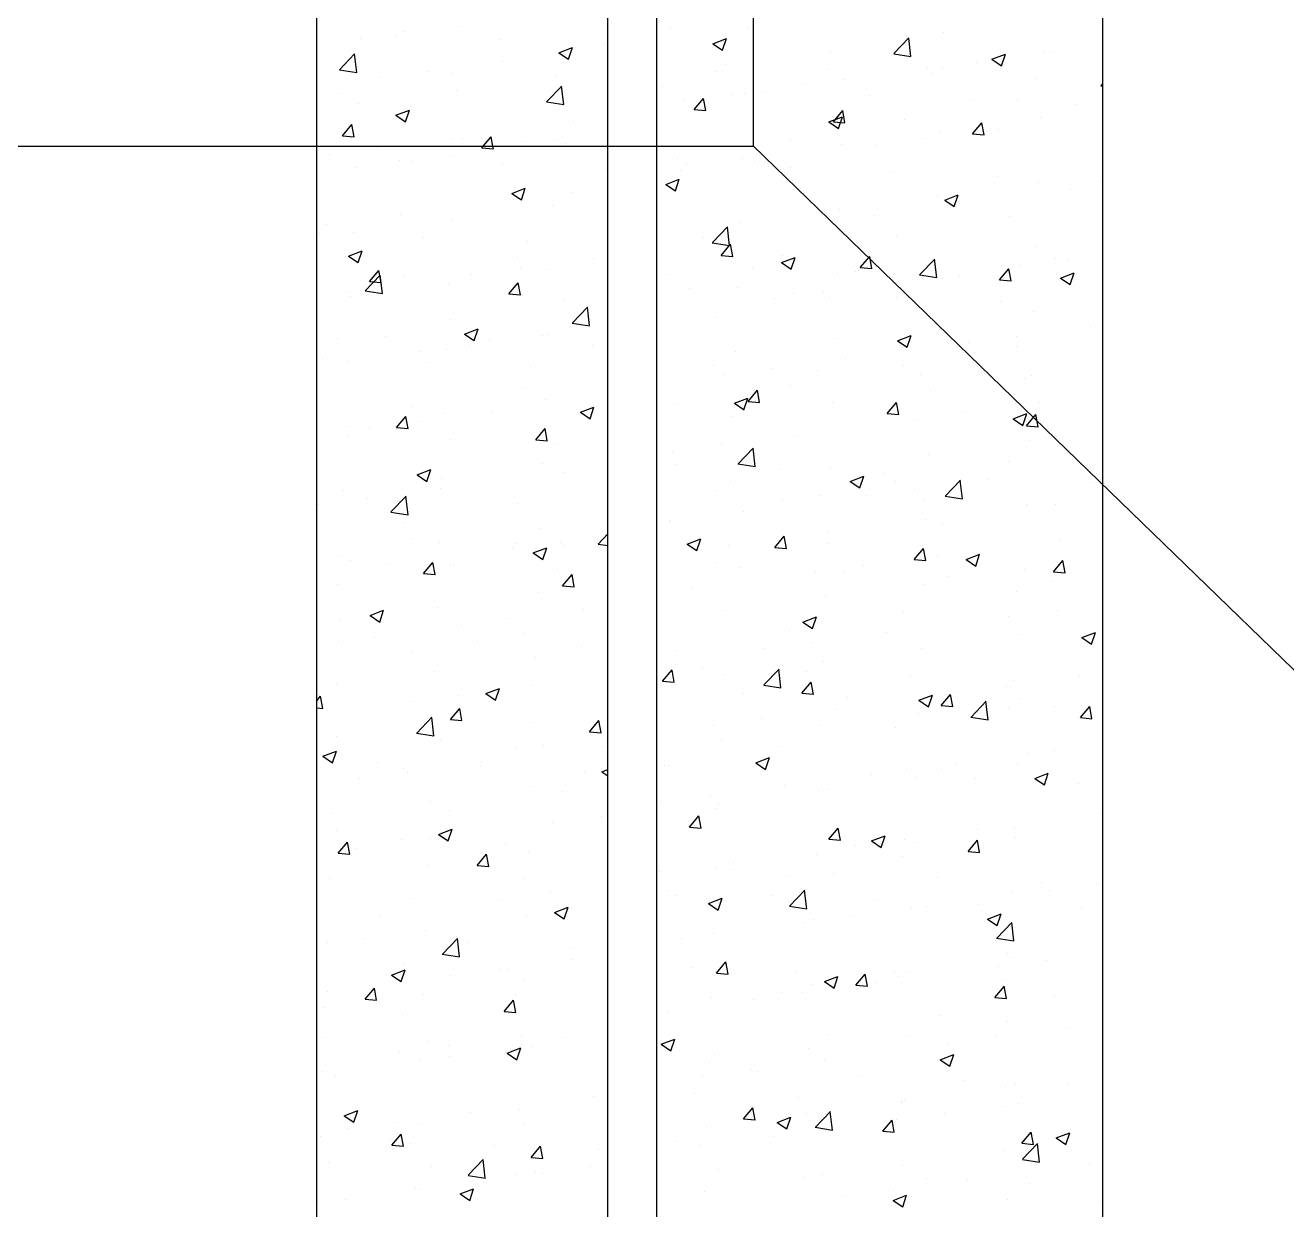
# Model space of a CAD drawing. Header units: millimetres. Extents: x 331487 to 517269, y 198509 to 399936.
# Drawn here: x 442579 to 443229, y 323115 to 323726 of the extents above; entities that cross this region are included whole.
import ezdxf

# ---------------------------------------------------------------- set-up
doc = ezdxf.new("R2010")
doc.units = ezdxf.units.MM
doc.header["$MEASUREMENT"] = 0
doc.layers.add('9th_Column', color=2, linetype='Continuous', lineweight=25)
doc.layers.add('COLUMN', color=6, linetype='Continuous')
doc.layers.add('FOOTING', color=5, linetype='Continuous')

msp = doc.modelspace()

# ---------------------------------------------------------------- linework, layer by layer
at = {"layer": '9th_Column'}
for p, q in [((442904.35, 325078.51), (442904.35, 322098.51)), ((443134.35, 322328.51), (443134.35, 324848.51))]:
    msp.add_line(p, q, dxfattribs=at)
at = {"layer": 'COLUMN'}
for p, q in [((442729.35, 321908.51), (442729.35, 323738.51)), ((442879.35, 321908.51), (442879.35, 323738.51))]:
    msp.add_line(p, q, dxfattribs=at)
at = {"layer": 'COLUMN', "color": 2, "linetype": 'Continuous'}
for p, q in [((442774.83, 323722.82), (442774.83, 323722.82)), ((442802.37, 323725.47), (442802.37, 323725.47)), ((442911.54, 323724.06), (442911.54, 323724.06)), ((442951.05, 323724), (442951.05, 323724)), ((443052.14, 323722.12), (443052.14, 323722.12)), ((442751.86, 323719.07), (442751.86, 323719.07)), ((442770.33, 323720.75), (442770.33, 323720.75)), ((442823.71, 323718.5), (442823.71, 323718.5)), ((442877.1, 323716.24), (442877.1, 323716.24)), ((442933.5, 323716.35), (442940.5, 323719.04)), ((442933.5, 323716.35), (442938.47, 323712.99)), ((442938.47, 323712.99), (442940.49, 323719.03)), ((443026.7, 323711.27), (443034.49, 323719.39)), ((443035.5, 323709.8), (443034.4, 323719.29)), ((442741.09, 323703), (442748.88, 323711.12)), ((442749.95, 323701.58), (442748.84, 323711.08)), ((442854.16, 323711.73), (442861.16, 323714.42)), ((442854.16, 323711.73), (442859.14, 323708.38)), ((442857.11, 323710.87), (442857.11, 323710.87)), ((442859.13, 323708.37), (442861.16, 323714.42)), ((442993.82, 323712.11), (442993.82, 323712.11)), ((443026.61, 323711.17), (443035.5, 323709.8)), ((443077.21, 323708.34), (443084.21, 323711.03)), ((443077.21, 323708.34), (443082.18, 323704.98)), ((443082.18, 323704.98), (443084.21, 323711.03)), ((443103.63, 323711.65), (443103.63, 323711.65)), ((443107.16, 323711.84), (443107.16, 323711.84)), ((442741.05, 323702.96), (442749.95, 323701.58)), ((442787.15, 323702.23), (442787.15, 323702.23)), ((442825.02, 323707.21), (442825.02, 323707.21)), ((442935.5, 323702.1), (442935.5, 323702.1)), ((442939.71, 323705.42), (442939.71, 323705.42)), ((442993.09, 323703.17), (442993.09, 323703.17)), ((443044.25, 323703.56), (443044.25, 323703.56)), ((443051.69, 323704.16), (443051.69, 323704.16)), ((443069.28, 323706.86), (443069.28, 323706.86)), ((442762.11, 323698.93), (442762.11, 323698.93)), ((442798.79, 323700.86), (442798.79, 323700.86)), ((442853.09, 323699.68), (442853.09, 323699.68)), ((442981.1, 323695.25), (442981.1, 323695.25)), ((443001.18, 323697.76), (443001.18, 323697.76)), ((443046.47, 323700.91), (443046.47, 323700.91)), ((443099.86, 323698.66), (443099.86, 323698.66)), ((443133.42, 323694.72), (443134.35, 323695.68)), ((442740.48, 323690.85), (442740.48, 323690.85)), ((442801.15, 323692.18), (442801.15, 323692.18)), ((442847.82, 323686.45), (442855.61, 323694.57)), ((442856.67, 323685.03), (442855.56, 323694.53)), ((442907.41, 323694.25), (442907.41, 323694.25)), ((442943.22, 323690.26), (442943.22, 323690.26)), ((442949.84, 323690.71), (442949.84, 323690.71)), ((442960.79, 323691.99), (442960.79, 323691.99)), ((443014.18, 323689.74), (443014.18, 323689.74)), ((443133.33, 323694.62), (443134.35, 323694.47)), ((442750.64, 323685.78), (442750.64, 323685.78)), ((442770.14, 323679.48), (442777.14, 323682.17)), ((442775.11, 323676.12), (442777.14, 323682.16)), ((442847.78, 323686.41), (442856.67, 323685.03)), ((442918.19, 323686.97), (442918.19, 323686.97)), ((442923.82, 323682.47), (442928.64, 323688.21)), ((442923.82, 323682.47), (442929.8, 323681.94)), ((442929.79, 323681.94), (442928.64, 323688.21)), ((443067.56, 323687.48), (443067.56, 323687.48)), ((443090.33, 323687.13), (443090.33, 323687.13)), ((443120.94, 323685.23), (443120.94, 323685.23)), ((442770.14, 323679.48), (442775.11, 323676.12)), ((442861.87, 323676.09), (442861.87, 323676.09)), ((442993.19, 323676.09), (443000.19, 323678.77)), ((442993.19, 323676.09), (442998.16, 323672.73)), ((442995.55, 323676.19), (443000.37, 323681.94)), ((442995.55, 323676.19), (443001.52, 323675.67)), ((442998.16, 323672.73), (443000.18, 323678.77)), ((443001.52, 323675.66), (443000.36, 323681.93)), ((443032.01, 323677.11), (443032.01, 323677.11)), ((443067.27, 323669.92), (443072.09, 323675.66)), ((443073.25, 323669.39), (443072.09, 323675.65)), ((443102.41, 323678.37), (443102.41, 323678.37)), ((442742.72, 323668.97), (442747.54, 323674.71)), ((442742.72, 323668.97), (442748.7, 323668.44)), ((442748.7, 323668.44), (442747.54, 323674.71)), ((442750.86, 323669.65), (442750.86, 323669.65)), ((443050.47, 323670.87), (443050.47, 323670.87)), ((443067.27, 323669.92), (443073.25, 323669.39)), ((443080.85, 323672.4), (443080.85, 323672.4)), ((442760.84, 323662.79), (442760.84, 323662.79)), ((442798.71, 323667.77), (442798.71, 323667.77)), ((442804.24, 323667.4), (442804.24, 323667.4)), ((442814.45, 323662.69), (442815.13, 323663.51)), ((442814.45, 323662.69), (442820.43, 323662.17)), ((442815.13, 323663.51), (442819.27, 323668.44)), ((442820.17, 323663.51), (442819.27, 323668.43)), ((442820.42, 323662.16), (442820.17, 323663.51)), ((442836.99, 323665.87), (442836.99, 323665.87)), ((442851.88, 323666.39), (442851.88, 323666.39)), ((442857.62, 323665.14), (442857.62, 323665.14)), ((442973.69, 323667.1), (442973.69, 323667.1)), ((442999.96, 323664.47), (442999.96, 323664.47)), ((443017.94, 323664.12), (443017.94, 323664.12)), ((443042.98, 323667.42), (443042.98, 323667.42)), ((442735.81, 323659.49), (442735.81, 323659.49)), ((442771.94, 323656.22), (442771.94, 323656.22)), ((442799.94, 323658.89), (442799.94, 323658.89)), ((442915.38, 323657.09), (442915.38, 323657.09)), ((442948.62, 323657.43), (442948.62, 323657.43)), ((442749.43, 323652.49), (442749.43, 323652.49)), ((442778.67, 323655.86), (442778.67, 323655.86)), ((442825.33, 323653.96), (442825.33, 323653.96)), ((442878.71, 323651.71), (442878.71, 323651.71)), ((442916.92, 323650.82), (442916.92, 323650.82)), ((442919.81, 323654.59), (442919.81, 323654.59)), ((442954.79, 323655.81), (442954.79, 323655.81)), ((442973.2, 323652.34), (442973.2, 323652.34)), ((443026.58, 323650.08), (443026.58, 323650.08)), ((442909.17, 323643.83), (442916.17, 323646.52)), ((442909.17, 323643.83), (442914.14, 323640.48)), ((442914.13, 323640.48), (442916.16, 323646.52)), ((443079.96, 323647.83), (443079.96, 323647.83)), ((443101.2, 323645.08), (443101.2, 323645.08)), ((443133.34, 323645.57), (443133.34, 323645.57)), ((442829.83, 323639.22), (442836.83, 323641.9)), ((442829.83, 323639.22), (442834.8, 323635.86)), ((442834.8, 323635.86), (442836.83, 323641.9)), ((442835.56, 323636.65), (442835.56, 323636.65)), ((442860.59, 323639.94), (442860.59, 323639.94)), ((443049.26, 323637.58), (443049.26, 323637.58)), ((443052.88, 323635.82), (443059.88, 323638.51)), ((443057.85, 323632.47), (443059.88, 323638.51)), ((443117.7, 323641.28), (443117.7, 323641.28)), ((442850.66, 323633.1), (442850.66, 323633.1)), ((442998.75, 323631.18), (442998.75, 323631.18)), ((443052.88, 323635.82), (443057.85, 323632.47)), ((443054.54, 323632.96), (443054.54, 323632.96)), ((442772.41, 323628.33), (442772.41, 323628.33)), ((442798.72, 323625.6), (442798.72, 323625.6)), ((442947.4, 323624.14), (442947.4, 323624.14)), ((442991.64, 323624.68), (442991.64, 323624.68)), ((443016.67, 323627.97), (443016.67, 323627.97)), ((443086.2, 323627.46), (443086.2, 323627.46)), ((442730.96, 323618.82), (442730.96, 323618.82)), ((442734.53, 323623.35), (442734.53, 323623.35)), ((442748.21, 323619.2), (442748.21, 323619.2)), ((442933.23, 323613.86), (442941.02, 323621.97)), ((442942.04, 323612.39), (442940.93, 323621.88)), ((443027.88, 323617.45), (443027.88, 323617.45)), ((442784.35, 323616.56), (442784.35, 323616.56)), ((442837.73, 323614.31), (442837.73, 323614.31)), ((442928.48, 323616.36), (442928.48, 323616.36)), ((442933.14, 323613.76), (442942.04, 323612.38)), ((442937.69, 323607.25), (442942.52, 323612.99)), ((442943.67, 323606.72), (442942.51, 323612.99)), ((443099.98, 323611.79), (443099.98, 323611.79)), ((442745.81, 323606.96), (442752.81, 323609.65)), ((442745.81, 323606.96), (442750.78, 323603.61)), ((442750.78, 323603.61), (442752.81, 323609.65)), ((442832.86, 323606.2), (442832.86, 323606.2)), ((442872.16, 323605.49), (442872.16, 323605.49)), ((442937.69, 323607.25), (442943.67, 323606.73)), ((442968.86, 323603.57), (442975.86, 323606.26)), ((442969.57, 323607.44), (442969.57, 323607.44)), ((442973.83, 323600.21), (442975.85, 323606.26)), ((443009.42, 323600.97), (443014.24, 323606.72)), ((443015.39, 323600.44), (443014.24, 323606.71)), ((443039.96, 323597.3), (443047.75, 323605.42)), ((443048.76, 323595.83), (443047.66, 323605.33)), ((443048.04, 323604.29), (443048.04, 323604.29)), ((443110.16, 323605.5), (443110.16, 323605.5)), ((443116.43, 323605.13), (443116.43, 323605.13)), ((442756.6, 323593.75), (442761.42, 323599.49)), ((442762.57, 323593.22), (442761.42, 323599.49)), ((442834.29, 323600.5), (442834.29, 323600.5)), ((442849.45, 323599.81), (442849.45, 323599.81)), ((442953.72, 323601.24), (442953.72, 323601.24)), ((442968.86, 323603.57), (442973.83, 323600.22)), ((442997.53, 323597.89), (442997.53, 323597.89)), ((443007.1, 323598.98), (443007.1, 323598.98)), ((443009.42, 323600.97), (443015.4, 323600.45)), ((443081.15, 323594.7), (443085.97, 323600.44)), ((443087.12, 323594.17), (443085.96, 323600.44)), ((443091.39, 323601.83), (443091.39, 323601.83)), ((443112.57, 323595.56), (443119.57, 323598.25)), ((443117.54, 323592.21), (443119.57, 323598.25)), ((442754.35, 323589.04), (442762.14, 323597.16)), ((442756.6, 323593.75), (442762.57, 323593.23)), ((442763.2, 323587.62), (442762.1, 323597.11)), ((442774.54, 323596.19), (442774.54, 323596.19)), ((442797.51, 323592.31), (442797.51, 323592.31)), ((442809.25, 323597.2), (442809.25, 323597.2)), ((442828.32, 323587.47), (442833.14, 323593.22)), ((442834.3, 323586.94), (442833.14, 323593.21)), ((442911.25, 323597.43), (442911.25, 323597.43)), ((443028.24, 323593.52), (443028.24, 323593.52)), ((443039.87, 323597.21), (443048.76, 323595.83)), ((443051.85, 323595.49), (443051.85, 323595.49)), ((443060.49, 323596.73), (443060.49, 323596.73)), ((443081.15, 323594.7), (443087.12, 323594.17)), ((443112.57, 323595.56), (443117.54, 323592.21)), ((443113.87, 323594.47), (443113.87, 323594.47)), ((442746.1, 323588.89), (442746.1, 323588.89)), ((442747, 323585.91), (442747, 323585.91)), ((442754.31, 323589), (442763.2, 323587.62)), ((442828.32, 323587.47), (442834.3, 323586.95)), ((442921.42, 323590.06), (442921.42, 323590.06)), ((442946.19, 323590.85), (442946.19, 323590.85)), ((442965.33, 323585.24), (442965.33, 323585.24)), ((442974.81, 323587.81), (442974.81, 323587.81)), ((442990.36, 323588.53), (442990.36, 323588.53)), ((442993.53, 323585.48), (442993.53, 323585.48)), ((443028.19, 323585.55), (443028.19, 323585.55)), ((442856.82, 323584.24), (442856.82, 323584.24)), ((442861.08, 323572.49), (442868.86, 323580.6)), ((442869.93, 323571.07), (442868.82, 323580.56)), ((443081.57, 323583.3), (443081.57, 323583.3)), ((443098.76, 323578.5), (443098.76, 323578.5)), ((442798.5, 323574.23), (442798.5, 323574.23)), ((442861.03, 323572.44), (442869.93, 323571.06)), ((442935.21, 323575.47), (442935.21, 323575.47)), ((442764.87, 323565.47), (442764.87, 323565.47)), ((442805.5, 323566.7), (442812.5, 323569.39)), ((442805.5, 323566.7), (442810.47, 323563.35)), ((442810.47, 323563.34), (442812.5, 323569.39)), ((442845.85, 323566.05), (442845.85, 323566.05)), ((442848.23, 323566.52), (442848.23, 323566.52)), ((443028.55, 323563.31), (443035.55, 323566)), ((443033.52, 323559.95), (443035.54, 323566)), ((443046.83, 323571), (443046.83, 323571)), ((443090.12, 323565.69), (443090.12, 323565.69)), ((443127.99, 323570.68), (443127.99, 323570.68)), ((442740.18, 323564.22), (442740.18, 323564.22)), ((442796.29, 323559.02), (442796.29, 323559.02)), ((442807.98, 323561.06), (442807.98, 323561.06)), ((442818.25, 323563.21), (442818.25, 323563.21)), ((442871.64, 323560.95), (442871.64, 323560.95)), ((442996.32, 323564.6), (442996.32, 323564.6)), ((443028.55, 323563.31), (443033.52, 323559.95)), ((443065.09, 323562.39), (443065.09, 323562.39)), ((443090.04, 323560.5), (443090.04, 323560.5)), ((442732.58, 323554.29), (442732.58, 323554.29)), ((442745.78, 323552.62), (442745.78, 323552.62)), ((442782.95, 323557.76), (442782.95, 323557.76)), ((442785.96, 323552.03), (442785.96, 323552.03)), ((442944.97, 323557.56), (442944.97, 323557.56)), ((443001.93, 323554.08), (443001.93, 323554.08)), ((442839.34, 323549.78), (442839.34, 323549.78)), ((442933.83, 323550.41), (442933.83, 323550.41)), ((442939.02, 323545.8), (442939.02, 323545.8)), ((442964.06, 323549.09), (442964.06, 323549.09)), ((442987.21, 323548.15), (442987.21, 323548.15)), ((443031.72, 323550.49), (443031.72, 323550.49)), ((443040.59, 323545.9), (443040.59, 323545.9)), ((442836.69, 323539.24), (442836.69, 323539.24)), ((442973.4, 323540.48), (442973.4, 323540.48)), ((443093.97, 323543.64), (443093.97, 323543.64)), ((443097.55, 323545.21), (443097.55, 323545.21)), ((442847.01, 323533.23), (442847.01, 323533.23)), ((442944.52, 323531.06), (442951.53, 323533.74)), ((442949.49, 323527.7), (442951.52, 323533.74)), ((442951.57, 323532.03), (442956.39, 323537.77)), ((442957.54, 323531.5), (442956.39, 323537.77)), ((443045.61, 323537.71), (443045.61, 323537.71)), ((442778.37, 323529.23), (442778.37, 323529.23)), ((442819.55, 323526.6), (442819.55, 323526.6)), ((442865.19, 323526.44), (442872.19, 323529.13)), ((442865.19, 323526.44), (442870.16, 323523.08)), ((442870.16, 323523.08), (442872.19, 323529.13)), ((442915.08, 323530.46), (442915.08, 323530.46)), ((442944.52, 323531.06), (442949.5, 323527.7)), ((442951.57, 323532.03), (442957.55, 323531.51)), ((442995.1, 323531.31), (442995.1, 323531.31)), ((443023.3, 323525.75), (443028.12, 323531.5)), ((443029.27, 323525.22), (443028.11, 323531.49)), ((443063.81, 323526.25), (443063.81, 323526.25)), ((443101.69, 323531.23), (443101.69, 323531.23)), ((442770.47, 323518.53), (442775.29, 323524.27)), ((442776.45, 323518), (442775.29, 323524.27)), ((442781.67, 323521.62), (442781.67, 323521.62)), ((442795.07, 323525.73), (442795.07, 323525.73)), ((442943.76, 323524.27), (442943.76, 323524.27)), ((443023.3, 323525.75), (443029.27, 323525.23)), ((443038.78, 323522.95), (443038.78, 323522.95)), ((443088.24, 323523.05), (443095.24, 323525.73)), ((443088.24, 323523.05), (443093.21, 323519.69)), ((443093.21, 323519.69), (443095.23, 323525.73)), ((443095.02, 323519.48), (443099.84, 323525.22)), ((443095.02, 323519.48), (443101, 323518.96)), ((443101, 323518.95), (443099.84, 323525.22)), ((442744.56, 323519.33), (442744.56, 323519.33)), ((442744.98, 323514.63), (442744.98, 323514.63)), ((442756.64, 323518.32), (442756.64, 323518.32)), ((442770.47, 323518.53), (442776.45, 323518.01)), ((442842.2, 323512.25), (442847.02, 323518)), ((442848.17, 323511.73), (442847.02, 323517.99)), ((442975.62, 323514.64), (442975.62, 323514.64)), ((442798.36, 323512.38), (442798.36, 323512.38)), ((442842.2, 323512.25), (442848.18, 323511.73)), ((442851.74, 323510.12), (442851.74, 323510.12)), ((442937.75, 323509.65), (442937.75, 323509.65)), ((442946.49, 323499.89), (442954.28, 323508.01)), ((442955.29, 323498.42), (442954.19, 323507.92)), ((443096.33, 323511.92), (443096.33, 323511.92)), ((442912.72, 323506.36), (442912.72, 323506.36)), ((443044.39, 323504.42), (443044.39, 323504.42)), ((443085.91, 323500.83), (443085.91, 323500.83)), ((442781.17, 323494.19), (442788.17, 323496.87)), ((442781.17, 323494.19), (442786.14, 323490.83)), ((442786.14, 323490.83), (442788.16, 323496.87)), ((442845.8, 323499.94), (442845.8, 323499.94)), ((442856.39, 323495.48), (442856.39, 323495.48)), ((442914.35, 323499.31), (442914.35, 323499.31)), ((442946.4, 323499.8), (442955.3, 323498.42)), ((442967.74, 323497.05), (442967.74, 323497.05)), ((442993.88, 323498.02), (442993.88, 323498.02)), ((443004.22, 323490.79), (443011.22, 323493.48)), ((443009.18, 323487.44), (443011.21, 323493.48)), ((443021.12, 323494.8), (443021.12, 323494.8)), ((442793.24, 323487.16), (442793.24, 323487.16)), ((442793.86, 323492.45), (442793.86, 323492.45)), ((442942.54, 323490.98), (442942.54, 323490.98)), ((443004.22, 323490.79), (443009.19, 323487.44)), ((443027.59, 323490.82), (443027.59, 323490.82)), ((443053.22, 323483.34), (443061, 323491.46)), ((443062.02, 323481.87), (443060.91, 323491.37)), ((443074.5, 323492.54), (443074.5, 323492.54)), ((443075.38, 323491.79), (443075.38, 323491.79)), ((443127.88, 323490.29), (443127.88, 323490.29)), ((442743.35, 323486.04), (442743.35, 323486.04)), ((442755.37, 323482.18), (442755.37, 323482.18)), ((442767.61, 323475.08), (442775.4, 323483.19)), ((442776.46, 323473.65), (442775.36, 323483.15)), ((442935.44, 323485.88), (442935.44, 323485.88)), ((442969.27, 323480.81), (442969.27, 323480.81)), ((442988.82, 323483.62), (442988.82, 323483.62)), ((443012.47, 323483.51), (443012.47, 323483.51)), ((443037.51, 323486.81), (443037.51, 323486.81)), ((443042.2, 323481.37), (443042.2, 323481.37)), ((443053.13, 323483.25), (443062.02, 323481.87)), ((442730.33, 323478.88), (442730.33, 323478.88)), ((442767.57, 323475.03), (442776.46, 323473.65)), ((442832.56, 323479.57), (442832.56, 323479.57)), ((442949.32, 323475.2), (442949.32, 323475.2)), ((443095.12, 323478.63), (443095.12, 323478.63)), ((443095.58, 323479.11), (443095.58, 323479.11)), ((443109.87, 323478.87), (443109.87, 323478.87)), ((442774.24, 323469.56), (442774.24, 323469.56)), ((442910.95, 323470.8), (442910.95, 323470.8)), ((442911.44, 323470.21), (442911.44, 323470.21)), ((443043.18, 323471.13), (443043.18, 323471.13)), ((443051.55, 323468.86), (443051.55, 323468.86)), ((442778.89, 323461.28), (442778.89, 323461.28)), ((442844.58, 323466.65), (442844.58, 323466.65)), ((442874.33, 323458.52), (442879.35, 323463.75)), ((442920.19, 323458.54), (442927.19, 323461.23)), ((442925.16, 323455.18), (442927.19, 323461.23)), ((442965.44, 323456.81), (442970.27, 323462.56)), ((442971.42, 323456.28), (442970.26, 323462.55)), ((442992.67, 323464.73), (442992.67, 323464.73)), ((442792.64, 323459.16), (442792.64, 323459.16)), ((442830.09, 323456.04), (442830.09, 323456.04)), ((442832.27, 323459.02), (442832.27, 323459.02)), ((442840.86, 323453.92), (442847.86, 323456.61)), ((442845.83, 323450.57), (442847.86, 323456.61)), ((442855.12, 323459.33), (442855.12, 323459.33)), ((442856.52, 323457.61), (442856.52, 323457.61)), ((442874.29, 323458.48), (442879.35, 323457.7)), ((442920.19, 323458.54), (442925.17, 323455.19)), ((442941.32, 323457.69), (442941.32, 323457.69)), ((442965.45, 323456.81), (442971.42, 323456.29)), ((442993.23, 323458.85), (442993.23, 323458.85)), ((443037.17, 323450.53), (443041.99, 323456.28)), ((443043.14, 323450), (443041.99, 323456.27)), ((443112.23, 323460.67), (443112.23, 323460.67)), ((442742.13, 323452.75), (442742.13, 323452.75)), ((442746.59, 323450.1), (442746.59, 323450.1)), ((442784.35, 323443.31), (442789.17, 323449.06)), ((442790.32, 323442.78), (442789.17, 323449.05)), ((442840.86, 323453.92), (442845.83, 323450.57)), ((442934.91, 323448.84), (442934.91, 323448.84)), ((443037.17, 323450.53), (443043.15, 323450.01)), ((443049.07, 323452.35), (443049.07, 323452.35)), ((443063.91, 323450.53), (443070.91, 323453.22)), ((443063.91, 323450.53), (443068.88, 323447.18)), ((443068.88, 323447.18), (443070.9, 323453.22)), ((443108.9, 323444.26), (443113.72, 323450)), ((443114.87, 323443.73), (443113.71, 323450)), ((442766.93, 323447.72), (442766.93, 323447.72)), ((442784.35, 323443.31), (442790.32, 323442.79)), ((442798.2, 323447.6), (442798.2, 323447.6)), ((442799.97, 323447.85), (442799.97, 323447.85)), ((442853.35, 323445.59), (442853.35, 323445.59)), ((442856.07, 323437.03), (442860.89, 323442.78)), ((442862.05, 323436.51), (442860.89, 323442.77)), ((442947.84, 323446.22), (442947.84, 323446.22)), ((442986.16, 323444.07), (442986.16, 323444.07)), ((443001.22, 323443.97), (443001.22, 323443.97)), ((443011.2, 323447.37), (443011.2, 323447.37)), ((443054.6, 323441.71), (443054.6, 323441.71)), ((443093.9, 323445.34), (443093.9, 323445.34)), ((443108.9, 323444.26), (443114.87, 323443.74)), ((442739.89, 323437.59), (442739.89, 323437.59)), ((442856.07, 323437.04), (442862.05, 323436.51)), ((442923.01, 323435.76), (442923.01, 323435.76)), ((443041.96, 323437.84), (443041.96, 323437.84)), ((443107.99, 323439.46), (443107.99, 323439.46)), ((442843.37, 323433.36), (442843.37, 323433.36)), ((442991.45, 323431.44), (442991.45, 323431.44)), ((443089.74, 323433.87), (443089.74, 323433.87)), ((442756.83, 323421.67), (442763.84, 323424.36)), ((442761.81, 323418.31), (442763.83, 323424.36)), ((442791.43, 323425.87), (442791.43, 323425.87)), ((442866.69, 323424.88), (442866.69, 323424.88)), ((442940.11, 323424.4), (442940.11, 323424.4)), ((443031.42, 323423.86), (443031.42, 323423.86)), ((443110.95, 323424.52), (443110.95, 323424.52)), ((442740.92, 323419.46), (442740.92, 323419.46)), ((442756.83, 323421.67), (442761.81, 323418.32)), ((442803.78, 323416.6), (442803.78, 323416.6)), ((442828.82, 323419.89), (442828.82, 323419.89)), ((442979.88, 323418.28), (442986.89, 323420.97)), ((442979.88, 323418.28), (442984.86, 323414.92)), ((442984.85, 323414.92), (442986.88, 323420.97)), ((443085.92, 323421.22), (443085.92, 323421.22)), ((442758.99, 323410.45), (442758.99, 323410.45)), ((442836.4, 323412.61), (442836.4, 323412.61)), ((442973.11, 323413.85), (442973.11, 323413.85)), ((443022.76, 323412.91), (443022.76, 323412.91)), ((443092.68, 323412.05), (443092.68, 323412.05)), ((443123.6, 323410.27), (443130.6, 323412.96)), ((443123.6, 323410.27), (443128.57, 323406.92)), ((443128.57, 323406.91), (443130.59, 323412.96)), ((442740.63, 323408.28), (442740.63, 323408.28)), ((442778.08, 323402.6), (442778.08, 323402.6)), ((442812.37, 323408.19), (442812.37, 323408.19)), ((442865.76, 323405.94), (442865.76, 323405.94)), ((442914.79, 323403.84), (442914.79, 323403.84)), ((442959.86, 323404.63), (442959.86, 323404.63)), ((442984.89, 323407.92), (442984.89, 323407.92)), ((443040.75, 323404.55), (443040.75, 323404.55)), ((442842.15, 323400.07), (442842.15, 323400.07)), ((442990.24, 323398.15), (442990.24, 323398.15)), ((442790.21, 323392.58), (442790.21, 323392.58)), ((442907.59, 323387.87), (442912.41, 323393.61)), ((442913.57, 323387.34), (442912.41, 323393.6)), ((442928.37, 323395.12), (442928.37, 323395.12)), ((442938.89, 323391.11), (442938.89, 323391.11)), ((442959.75, 323385.93), (442967.54, 323394.05)), ((442968.55, 323384.46), (442967.45, 323393.95)), ((442981.75, 323392.87), (442981.75, 323392.87)), ((443035.13, 323390.61), (443035.13, 323390.61)), ((443122.52, 323390.07), (443122.52, 323390.07)), ((442739.7, 323386.18), (442739.7, 323386.18)), ((442816.53, 323381.41), (442823.53, 323384.1)), ((442821.5, 323378.05), (442823.52, 323384.1)), ((442840.38, 323385.44), (442840.38, 323385.44)), ((442907.59, 323387.87), (442913.57, 323387.34)), ((442959.66, 323385.84), (442968.55, 323384.46)), ((442979.32, 323381.59), (442984.14, 323387.34)), ((442985.29, 323381.06), (442984.14, 323387.33)), ((443084.65, 323385.08), (443084.65, 323385.08)), ((443088.51, 323388.36), (443088.51, 323388.36)), ((442729.35, 323377.76), (442731.32, 323380.11)), ((442732.47, 323373.84), (442731.32, 323380.11)), ((442777.47, 323377.15), (442777.47, 323377.15)), ((442802.51, 323380.45), (442802.51, 323380.45)), ((442816.53, 323381.41), (442821.5, 323378.05)), ((442949.45, 323381.69), (442949.45, 323381.69)), ((442979.32, 323381.59), (442985.3, 323381.07)), ((443002.83, 323379.43), (443002.83, 323379.43)), ((443039.57, 323378.02), (443046.58, 323380.7)), ((443039.57, 323378.02), (443044.55, 323374.66)), ((443044.54, 323374.66), (443046.57, 323380.7)), ((443051.05, 323375.32), (443055.87, 323381.06)), ((443057.02, 323374.78), (443055.86, 323381.05)), ((443056.22, 323377.18), (443056.22, 323377.18)), ((443059.61, 323381.78), (443059.61, 323381.78)), ((443066.47, 323369.38), (443074.26, 323377.5)), ((443075.28, 323367.91), (443074.17, 323377.4)), ((443091.47, 323378.76), (443091.47, 323378.76)), ((442729.35, 323374.12), (442732.47, 323373.84)), ((442798.22, 323368.09), (442803.04, 323373.84)), ((442804.2, 323367.56), (442803.04, 323373.83)), ((442996.46, 323373.47), (442996.46, 323373.47)), ((443039.53, 323371.26), (443039.53, 323371.26)), ((443051.05, 323375.32), (443057.02, 323374.79)), ((443085.61, 323374.2), (443085.61, 323374.2)), ((443109.6, 323374.92), (443109.6, 323374.92)), ((443122.77, 323369.04), (443127.59, 323374.79)), ((443128.75, 323368.51), (443127.59, 323374.78)), ((442780.87, 323361.11), (442788.66, 323369.23)), ((442789.72, 323359.69), (442788.61, 323369.19)), ((442798.22, 323368.09), (442804.2, 323367.57)), ((442840.93, 323366.79), (442840.93, 323366.79)), ((442869.95, 323361.82), (442874.77, 323367.56)), ((442875.92, 323361.29), (442874.77, 323367.56)), ((442933.55, 323365.19), (442933.55, 323365.19)), ((442958.58, 323368.48), (442958.58, 323368.48)), ((442989.02, 323364.86), (442989.02, 323364.86)), ((443027.3, 323364.19), (443027.3, 323364.19)), ((443066.38, 323369.28), (443075.28, 323367.9)), ((443122.77, 323369.04), (443128.75, 323368.52)), ((442739.52, 323359.35), (442739.52, 323359.35)), ((442780.83, 323361.07), (442789.72, 323359.69)), ((442788.99, 323359.29), (442788.99, 323359.29)), ((442792.9, 323357.09), (442792.9, 323357.09)), ((442869.95, 323361.82), (442875.93, 323361.29)), ((442937.68, 323357.82), (442937.68, 323357.82)), ((442732.5, 323349.16), (442739.5, 323351.84)), ((442737.47, 323345.8), (442739.5, 323351.84)), ((442738.48, 323352.89), (442738.48, 323352.89)), ((442832.27, 323352.94), (442832.27, 323352.94)), ((442846.28, 323354.84), (442846.28, 323354.84)), ((442877.23, 323354.31), (442877.23, 323354.31)), ((442968.98, 323354.18), (442968.98, 323354.18)), ((443096.21, 323350.62), (443096.21, 323350.62)), ((443109.58, 323352.24), (443109.58, 323352.24)), ((442732.5, 323349.16), (442737.48, 323345.8)), ((442760.6, 323345.92), (442760.6, 323345.92)), ((442814.07, 323345.99), (442814.07, 323345.99)), ((442908.47, 323344.29), (442908.47, 323344.29)), ((442910.66, 323344.17), (442910.66, 323344.17)), ((442955.55, 323345.76), (442962.55, 323348.45)), ((442955.55, 323345.76), (442960.53, 323342.41)), ((442960.52, 323342.41), (442962.55, 323348.45)), ((443058.34, 323345.64), (443058.34, 323345.64)), ((443090.25, 323345.47), (443090.25, 323345.47)), ((442751.17, 323337.71), (442751.17, 323337.71)), ((442773.95, 323342.93), (442773.95, 323342.93)), ((442776.2, 323341.01), (442776.2, 323341.01)), ((442813.98, 323343.66), (442813.98, 323343.66)), ((442867.37, 323341.41), (442867.37, 323341.41)), ((442876.22, 323341.15), (442879.35, 323342.35)), ((442876.22, 323341.15), (442879.35, 323339.03)), ((442961.85, 323342.04), (442961.85, 323342.04)), ((443015.24, 323339.78), (443015.24, 323339.78)), ((443033.31, 323342.34), (443033.31, 323342.34)), ((443038.31, 323337.97), (443038.31, 323337.97)), ((443051.26, 323342.23), (443051.26, 323342.23)), ((443068.62, 323337.53), (443068.62, 323337.53)), ((443099.27, 323337.76), (443106.27, 323340.44)), ((443099.27, 323337.76), (443104.24, 323334.4)), ((443104.23, 323334.4), (443106.26, 323340.44)), ((442839.72, 323333.5), (442839.72, 323333.5)), ((442970.15, 323334.03), (442970.15, 323334.03)), ((442987.8, 323331.57), (442987.8, 323331.57)), ((442992.94, 323332.22), (442992.94, 323332.22)), ((443122, 323335.27), (443122, 323335.27)), ((442787.78, 323326), (442787.78, 323326)), ((442856.23, 323330.98), (442856.23, 323330.98)), ((442907.24, 323325.75), (442907.24, 323325.75)), ((442932.28, 323329.04), (442932.28, 323329.04)), ((442936.46, 323324.53), (442936.46, 323324.53)), ((442737.27, 323319.6), (442737.27, 323319.6)), ((442797.91, 323320.97), (442797.91, 323320.97)), ((442875.96, 323318.16), (442875.96, 323318.16)), ((442921.47, 323312.65), (442926.29, 323318.39)), ((442927.44, 323312.12), (442926.29, 323318.38)), ((442934.62, 323322.21), (442934.62, 323322.21)), ((443133.06, 323319.5), (443133.06, 323319.5)), ((442792.19, 323308.89), (442799.2, 323311.58)), ((442797.16, 323305.54), (442799.19, 323311.58)), ((442850.92, 323314.87), (442850.92, 323314.87)), ((442921.47, 323312.65), (442927.45, 323312.12)), ((442993.2, 323306.37), (442998.02, 323312.12)), ((442999.17, 323305.84), (442998.01, 323312.11)), ((443089.04, 323312.18), (443089.04, 323312.18)), ((442739.59, 323310.96), (442739.59, 323310.96)), ((442773, 323306.26), (442773, 323306.26)), ((442787.77, 323306.55), (442787.77, 323306.55)), ((442792.19, 323308.89), (442797.17, 323305.54)), ((442993.2, 323306.37), (442999.17, 323305.85)), ((443015.24, 323305.5), (443022.24, 323308.19)), ((443015.24, 323305.5), (443020.22, 323302.15)), ((443020.21, 323302.15), (443022.24, 323308.19)), ((443032.03, 323306.2), (443032.03, 323306.2)), ((443064.92, 323300.1), (443069.74, 323305.84)), ((443070.89, 323299.57), (443069.74, 323305.83)), ((443069.91, 323311.18), (443069.91, 323311.18)), ((443089.45, 323307.24), (443089.45, 323307.24)), ((442740.37, 323299.15), (442745.19, 323304.89)), ((442740.37, 323299.15), (442746.35, 323298.62)), ((442746.35, 323298.62), (442745.19, 323304.89)), ((442749.89, 323301.57), (442749.89, 323301.57)), ((442812.1, 323292.87), (442816.92, 323298.62)), ((442818.07, 323292.34), (442816.92, 323298.61)), ((442826.39, 323304.01), (442826.39, 323304.01)), ((442838.5, 323300.21), (442838.5, 323300.21)), ((443007, 323302.9), (443007, 323302.9)), ((443037.1, 323304.68), (443037.1, 323304.68)), ((443064.92, 323300.1), (443070.9, 323299.57)), ((442786.56, 323292.71), (442786.56, 323292.71)), ((442812.1, 323292.87), (442818.07, 323292.35)), ((442943.84, 323294.59), (442943.84, 323294.59)), ((442986.59, 323298.28), (442986.59, 323298.28)), ((443031.13, 323297.23), (443031.13, 323297.23)), ((442736.05, 323286.31), (442736.05, 323286.31)), ((442836.1, 323285.98), (442836.1, 323285.98)), ((442905.97, 323289.6), (442905.97, 323289.6)), ((442935.24, 323291.24), (442935.24, 323291.24)), ((442942.38, 323290.94), (442942.38, 323290.94)), ((442972.81, 323287.22), (442972.81, 323287.22)), ((442995.76, 323288.68), (442995.76, 323288.68)), ((443049.15, 323286.43), (443049.15, 323286.43)), ((442910.08, 323279.76), (442910.08, 323279.76)), ((442973.01, 323271.97), (442980.8, 323280.08)), ((442981.81, 323270.49), (442980.71, 323279.99)), ((443102.53, 323284.17), (443102.53, 323284.17)), ((443106.75, 323280.06), (443106.75, 323280.06)), ((443131.79, 323283.35), (443131.79, 323283.35)), ((442777.78, 323275.97), (442777.78, 323275.97)), ((442824.62, 323275.43), (442824.62, 323275.43)), ((442849.65, 323278.72), (442849.65, 323278.72)), ((442914.49, 323277.21), (442914.49, 323277.21)), ((442931.22, 323273.25), (442938.22, 323275.94)), ((442931.22, 323273.25), (442936.19, 323269.89)), ((442936.19, 323269.89), (442938.22, 323275.94)), ((442963.47, 323277.5), (442963.47, 323277.5)), ((443016.85, 323275.25), (443016.85, 323275.25)), ((443070.23, 323272.99), (443070.23, 323272.99)), ((443087.82, 323278.89), (443087.82, 323278.89)), ((442761.46, 323267.11), (442761.46, 323267.11)), ((442837.29, 323266.92), (442837.29, 323266.92)), ((442851.88, 323268.63), (442858.89, 323271.32)), ((442851.88, 323268.63), (442856.86, 323265.28)), ((442856.86, 323265.28), (442858.88, 323271.32)), ((442972.92, 323271.87), (442981.81, 323270.49)), ((443005.73, 323266.76), (443005.73, 323266.76)), ((443035.88, 323271.4), (443035.88, 323271.4)), ((443043.6, 323271.74), (443043.6, 323271.74)), ((443074.93, 323265.24), (443081.94, 323267.93)), ((443079.9, 323261.88), (443081.93, 323267.93)), ((443123.61, 323270.74), (443123.61, 323270.74)), ((442980.69, 323263.46), (442980.69, 323263.46)), ((442985.37, 323264.99), (442985.37, 323264.99)), ((443074.93, 323265.24), (443079.91, 323261.89)), ((443079.73, 323255.41), (443087.52, 323263.53)), ((443088.53, 323253.94), (443087.43, 323263.44)), ((442734.84, 323253.02), (442734.84, 323253.02)), ((442753.53, 323255.16), (442753.53, 323255.16)), ((442785.35, 323259.42), (442785.35, 323259.42)), ((442794.13, 323247.15), (442801.91, 323255.27)), ((442802.98, 323245.73), (442801.87, 323255.22)), ((442917.54, 323255.15), (442917.54, 323255.15)), ((442934.03, 323257.95), (442934.03, 323257.95)), ((443079.64, 323255.32), (443088.54, 323253.94)), ((442794.08, 323247.1), (442802.98, 323245.72)), ((442806.91, 323252.91), (442806.91, 323252.91)), ((442860.3, 323250.65), (442860.3, 323250.65)), ((443085.32, 323247.57), (443085.32, 323247.57)), ((442774.62, 323241.73), (442774.62, 323241.73)), ((442861.22, 323244.27), (442861.22, 323244.27)), ((442922.49, 323240.11), (442922.49, 323240.11)), ((442935.34, 323237.43), (442940.17, 323243.17)), ((442941.32, 323236.9), (442940.16, 323243.17)), ((443080.45, 323240.62), (443080.45, 323240.62)), ((443086.6, 323245.6), (443086.6, 323245.6)), ((443105.48, 323243.91), (443105.48, 323243.91)), ((442767.86, 323236.38), (442774.86, 323239.07)), ((442767.86, 323236.38), (442772.84, 323233.02)), ((442772.83, 323233.02), (442774.86, 323239.07)), ((442798.31, 323235.99), (442798.31, 323235.99)), ((442823.34, 323239.28), (442823.34, 323239.28)), ((442828, 323239.48), (442828, 323239.48)), ((442836.07, 323233.63), (442836.07, 323233.63)), ((442935.34, 323237.43), (442941.32, 323236.9)), ((442975.87, 323237.85), (442975.87, 323237.85)), ((442990.91, 323232.99), (442997.91, 323235.67)), ((442995.88, 323229.63), (442997.91, 323235.67)), ((443007.07, 323231.15), (443011.89, 323236.9)), ((443013.04, 323230.62), (443011.89, 323236.89)), ((443027, 323237.56), (443027, 323237.56)), ((443029.25, 323235.59), (443029.25, 323235.59)), ((443034.67, 323238.11), (443034.67, 323238.11)), ((442735.15, 323227.67), (442735.15, 323227.67)), ((442754.25, 323223.93), (442759.07, 323229.67)), ((442760.22, 323223.4), (442759.07, 323229.67)), ((442968.68, 323227.55), (442968.68, 323227.55)), ((442979.42, 323227.31), (442979.42, 323227.31)), ((442984.16, 323231.7), (442984.16, 323231.7)), ((442990.91, 323232.99), (442995.89, 323229.63)), ((443007.07, 323231.15), (443013.05, 323230.63)), ((443017.29, 323232.3), (443017.29, 323232.3)), ((443078.8, 323224.88), (443083.62, 323230.62)), ((443082.63, 323233.34), (443082.63, 323233.34)), ((443084.77, 323224.35), (443083.61, 323230.61)), ((442754.25, 323223.93), (442760.22, 323223.4)), ((442784.13, 323226.13), (442784.13, 323226.13)), ((442825.97, 323217.65), (442830.79, 323223.4)), ((442831.95, 323217.12), (442830.79, 323223.39)), ((442831.97, 323226.31), (442831.97, 323226.31)), ((442932.81, 323224.66), (442932.81, 323224.66)), ((442954.38, 323224.02), (442954.38, 323224.02)), ((443078.8, 323224.88), (443084.77, 323224.35)), ((443109.28, 323225.61), (443109.28, 323225.61)), ((442733.62, 323219.73), (442733.62, 323219.73)), ((442773.65, 323216.3), (442773.65, 323216.3)), ((442825.97, 323217.65), (442831.95, 323217.13)), ((442910.36, 323217.54), (442910.36, 323217.54)), ((443050.96, 323215.6), (443050.96, 323215.6)), ((443085.39, 323212.31), (443085.39, 323212.31)), ((443117.05, 323209.46), (443117.05, 323209.46)), ((442733.64, 323204.33), (442733.64, 323204.33)), ((442787.02, 323202.08), (442787.02, 323202.08)), ((442834.91, 323204.83), (442834.91, 323204.83)), ((442855.93, 323204.36), (442855.93, 323204.36)), ((442906.89, 323200.73), (442913.89, 323203.42)), ((442911.86, 323197.38), (442913.89, 323203.42)), ((442992.64, 323205.59), (442992.64, 323205.59)), ((443033.45, 323204.82), (443033.45, 323204.82)), ((443054.14, 323201.17), (443054.14, 323201.17)), ((443079.17, 323204.47), (443079.17, 323204.47)), ((442772, 323196.54), (442772, 323196.54)), ((442797.04, 323199.84), (442797.04, 323199.84)), ((442827.55, 323196.12), (442834.55, 323198.81)), ((442827.55, 323196.12), (442832.53, 323192.76)), ((442832.52, 323192.76), (442834.55, 323198.8)), ((442834.85, 323200.34), (442834.85, 323200.34)), ((442840.4, 323199.82), (442840.4, 323199.82)), ((442906.89, 323200.73), (442911.86, 323197.38)), ((442934.32, 323195.58), (442934.32, 323195.58)), ((442982.94, 323198.41), (442982.94, 323198.41)), ((443050.6, 323192.73), (443057.6, 323195.41)), ((443055.57, 323189.37), (443057.6, 323195.41)), ((442782.91, 323192.84), (442782.91, 323192.84)), ((442797.62, 323194.34), (442797.62, 323194.34)), ((442931.6, 323191.37), (442931.6, 323191.37)), ((442990.98, 323192.86), (442990.98, 323192.86)), ((443050.6, 323192.73), (443055.58, 323189.37)), ((442732.4, 323186.44), (442732.4, 323186.44)), ((442739.3, 323184.33), (442739.3, 323184.33)), ((442928.08, 323184.58), (442928.08, 323184.58)), ((442953.11, 323187.87), (442953.11, 323187.87)), ((442956.39, 323186.75), (442956.39, 323186.75)), ((443009.78, 323184.5), (443009.78, 323184.5)), ((443063.16, 323182.24), (443063.16, 323182.24)), ((442924.1, 323175.57), (442924.1, 323175.57)), ((443084.17, 323179.02), (443084.17, 323179.02)), ((443089.15, 323180.61), (443089.15, 323180.61)), ((443116.54, 323179.98), (443116.54, 323179.98)), ((442871.76, 323173.7), (442871.76, 323173.7)), ((442977.48, 323173.32), (442977.48, 323173.32)), ((443030.83, 323170.6), (443030.83, 323170.6)), ((443030.86, 323171.06), (443030.86, 323171.06)), ((443032.23, 323171.53), (443032.23, 323171.53)), ((443084.24, 323168.81), (443084.24, 323168.81)), ((443090.74, 323170.02), (443090.74, 323170.02)), ((442743.53, 323163.86), (442750.53, 323166.55)), ((442743.53, 323163.86), (442748.51, 323160.51)), ((442748.5, 323160.51), (442750.53, 323166.55)), ((442808.6, 323165.39), (442808.6, 323165.39)), ((442833.64, 323167.05), (442833.64, 323167.05)), ((442949.22, 323162.21), (442954.04, 323167.95)), ((442949.22, 323162.21), (442955.2, 323161.69)), ((442955.19, 323161.68), (442954.04, 323167.95)), ((442966.58, 323160.47), (442973.58, 323163.16)), ((442971.55, 323157.12), (442973.58, 323163.16)), ((442981.72, 323165.13), (442981.72, 323165.13)), ((442986.26, 323158), (442994.05, 323166.12)), ((442995.07, 323156.53), (442993.96, 323166.03)), ((443052.87, 323165.03), (443052.87, 323165.03)), ((442745.69, 323157.1), (442745.69, 323157.1)), ((442770.73, 323160.4), (442770.73, 323160.4)), ((442781.7, 323159.55), (442781.7, 323159.55)), ((442835.81, 323159.35), (442835.81, 323159.35)), ((442930.38, 323158.08), (442930.38, 323158.08)), ((442966.58, 323160.47), (442971.55, 323157.12)), ((442972.52, 323160.59), (442972.52, 323160.59)), ((442986.18, 323157.91), (442995.07, 323156.53)), ((443020.95, 323155.93), (443025.77, 323161.68)), ((443020.95, 323155.93), (443026.92, 323155.41)), ((443026.92, 323155.4), (443025.76, 323161.67)), ((443027.83, 323161.73), (443027.83, 323161.73)), ((442731.19, 323153.15), (442731.19, 323153.15)), ((442767.54, 323150.98), (442767.54, 323150.98)), ((442768.12, 323148.71), (442772.94, 323154.45)), ((442774.1, 323148.18), (442772.94, 323154.45)), ((442777.49, 323149.34), (442777.49, 323149.34)), ((442914.2, 323150.58), (442914.2, 323150.58)), ((442964.68, 323153.42), (442964.68, 323153.42)), ((443092.67, 323149.66), (443097.49, 323155.4)), ((443092.67, 323149.66), (443098.65, 323149.13)), ((443092.99, 323141.45), (443100.78, 323149.57)), ((443098.65, 323149.13), (443097.49, 323155.4)), ((443101.79, 323139.98), (443100.69, 323149.48)), ((443110.29, 323152.46), (443117.29, 323155.15)), ((443110.29, 323152.46), (443115.27, 323149.11)), ((443115.26, 323149.11), (443117.29, 323155.15)), ((443134.3, 323152.78), (443134.3, 323152.78)), ((442768.12, 323148.71), (442774.1, 323148.19)), ((442820.93, 323148.72), (442820.93, 323148.72)), ((442839.85, 323142.43), (442844.67, 323148.18)), ((442845.82, 323141.9), (442844.67, 323148.17)), ((442874.31, 323146.47), (442874.31, 323146.47)), ((442926.8, 323148.43), (442926.8, 323148.43)), ((443082.96, 323145.74), (443082.96, 323145.74)), ((442735.25, 323139.8), (442735.25, 323139.8)), ((442788.63, 323137.54), (442788.63, 323137.54)), ((442807.38, 323133.18), (442815.17, 323141.3)), ((442816.23, 323131.76), (442815.13, 323141.26)), ((442839.85, 323142.43), (442845.83, 323141.91)), ((442870.48, 323137.55), (442870.48, 323137.55)), ((443031.02, 323138.24), (443031.02, 323138.24)), ((443092.9, 323141.36), (443101.79, 323139.98)), ((443127.59, 323138.89), (443127.59, 323138.89)), ((442807.34, 323133.14), (442816.24, 323131.76)), ((442832.42, 323133.76), (442832.42, 323133.76)), ((442842.01, 323135.29), (442842.01, 323135.29)), ((442845.45, 323134.26), (442845.45, 323134.26)), ((442936.5, 323135.92), (442936.5, 323135.92)), ((442980.51, 323131.84), (442980.51, 323131.84)), ((442989.88, 323133.66), (442989.88, 323133.66)), ((443043.26, 323131.41), (443043.26, 323131.41)), ((443064.43, 323130.57), (443064.43, 323130.57)), ((442780.48, 323126.26), (442780.48, 323126.26)), ((442782.29, 323125.94), (442782.29, 323125.94)), ((442803.22, 323123.6), (442810.22, 323126.29)), ((442803.22, 323123.6), (442808.2, 323120.25)), ((442808.19, 323120.25), (442810.22, 323126.29)), ((442929.16, 323124.79), (442929.16, 323124.79)), ((443026.56, 323125.59), (443026.56, 323125.59)), ((443096.65, 323129.15), (443096.65, 323129.15)), ((442729.97, 323119.86), (442729.97, 323119.86)), ((442744.42, 323120.96), (442744.42, 323120.96)), ((443001.53, 323122.29), (443001.53, 323122.29)), ((443026.27, 323120.21), (443033.27, 323122.9)), ((443026.27, 323120.21), (443031.24, 323116.86)), ((443031.24, 323116.85), (443033.27, 323122.9)), ((443085.02, 323120.94), (443085.02, 323120.94)), ((443133.08, 323119.49), (443133.08, 323119.49))]:
    msp.add_line(p, q, dxfattribs=at)
at = {"layer": 'FOOTING'}
for p, q in [((442954.35, 323663.51), (442954.35, 327088.51)), ((442504.35, 323663.51), (442954.35, 323663.51)), ((442954.35, 323663.51), (444179.35, 322476.01))]:
    msp.add_line(p, q, dxfattribs=at)

doc.saveas('drawing.dxf')
